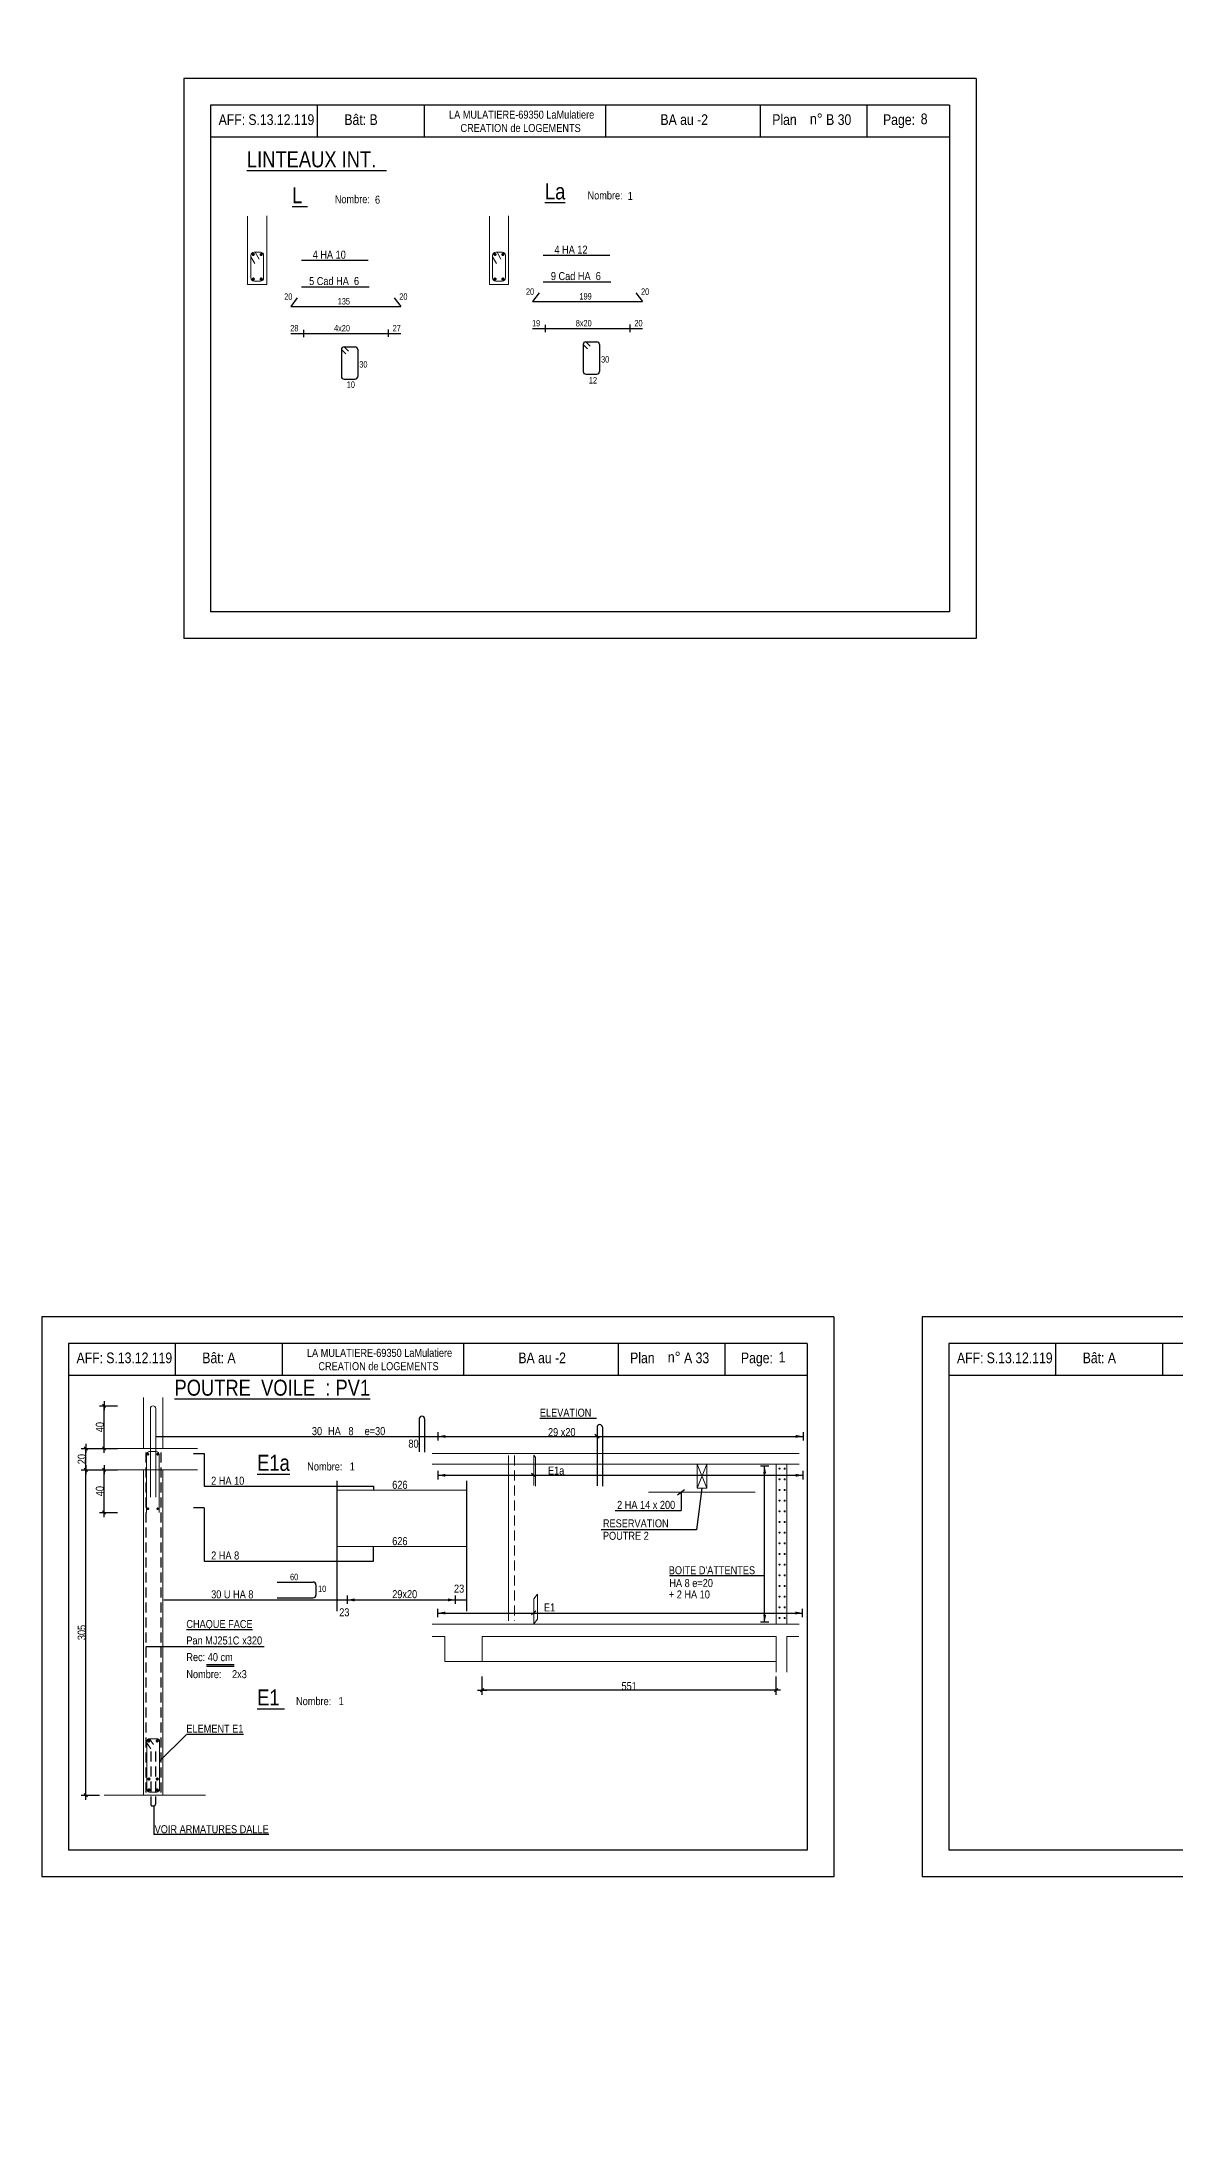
# Model space of a CAD drawing. Header units: metres. Extents: x -9927 to 45032, y -190416 to 12166.
# Drawn here: x -1039 to 1086, y -159618 to -155707 of the extents above; entities that cross this region are included whole.
import ezdxf
from ezdxf.enums import TextEntityAlignment as Align

# ---------------------------------------------------------------- set-up
doc = ezdxf.new("R2010")
doc.units = ezdxf.units.M
doc.header["$PDMODE"] = 65
doc.linetypes.add('CACHE2', pattern=[0.1875, 0.125, -0.0625])
for name, color, linetype in [('01_cote_gen', 4, 'Continuous'), ('01_fenetres', 171, 'Continuous'), ('01_hach', 251, 'Continuous'), ('01_linteaux', 3, 'Continuous'), ('01_poch_murs', 251, 'Continuous'), ('01_sem', 42, 'Continuous'), ('01_texte', 230, 'Continuous'), ('AA_COTES', 2, 'Continuous')]:
    doc.layers.add(name, color=color, linetype=linetype)
doc.styles.add('STYLE2', font='ARIALN.TTF')
doc.dimstyles.new('JB25', dxfattribs={"dimscale": 0.1, "dimtxt": 150, "dimasz": 17, "dimexe": 0.1, "dimexo": 0.1, "dimgap": 0.09, "dimtad": 1, "dimdec": 1, "dimlfac": 0.5, "dimdsep": 46, "dimtxsty": 'STYLE2', "dimblk1": 'BOND_G', "dimblk2": 'BOND_D', "dimsah": 1, "dimcen": 1.5, "dimdle": 0.01, "dimse1": 1, "dimse2": 1, "dimclrd": 4, "dimclre": 2, "dimclrt": 5, "dimadec": 0, "dimazin": 0, "dimtfac": 2.333333, "dimtdec": 1, "dimtix": 1, "dimtmove": 2, "dimatfit": 3, "dimldrblk": 'BOND_G', "dimfxl": 1, "dimtolj": 1, "dimtzin": 0, "dimarcsym": 0})

# ---------------------------------------------------------------- blocks, each defined once
blk = doc.blocks.new('BOND_G')
at = {"layer": 'AA_COTES', "color": 0}
for p, q in [((5, 0), (-5, 0)), ((1.8, 1.8), (-1.8, -1.8)), ((0, -5), (0, 15))]:
    blk.add_line(p, q, dxfattribs=at)
blk = doc.blocks.new('BOND_D')
at = {"layer": 'AA_COTES', "color": 0}
for p, q in [((5, 0), (-5, 0)), ((-1.8, -1.8), (1.8, 1.8)), ((0, 5), (0, -15))]:
    blk.add_line(p, q, dxfattribs=at)
blk = doc.blocks.new('*D1457')
at = {"layer": '01_cote_gen', "color": 4, "linetype": 'Continuous', "lineweight": -2, "transparency": 16777216}
blk.add_line((-922.2, -158462), (-922.2, -158385.4), dxfattribs=at)
at = {"layer": 'DEFPOINTS', "color": 0, "linetype": 'Continuous', "lineweight": 0, "transparency": 16777216}
for p in [(-922.2, -158383.7), (-847.9, -158383.7), (-842.4, -158463.7)]:
    blk.add_point(p, dxfattribs=at)
at = {"layer": '01_cote_gen', "color": 4, "linetype": 'Continuous', "lineweight": -2, "transparency": 16777216, "xscale": 1.7, "yscale": 1.7, "zscale": 1.7}
for name, p, rotation in [('BOND_D', (-922.2, -158383.7), 90), ('BOND_G', (-922.2, -158463.7), 270)]:
    blk.add_blockref(name, p, dxfattribs=dict(at, rotation=rotation))
at = {"layer": '01_cote_gen', "color": 5, "linetype": 'Continuous', "lineweight": 0, "transparency": 16777216, "insert": (-929.9, -158423.7), "char_height": 15, "attachment_point": 5, "rotation": 90, "style": 'STYLE2'}
blk.add_mtext('\\A1;40', dxfattribs=at)
blk = doc.blocks.new('*D1458')
at = {"layer": '01_cote_gen', "color": 4, "linetype": 'Continuous', "lineweight": -2, "transparency": 16777216}
blk.add_line((-956.3, -158382), (-956.3, -158345.4), dxfattribs=at)
at = {"layer": 'DEFPOINTS', "color": 0, "linetype": 'Continuous', "lineweight": 0, "transparency": 16777216}
for p in [(-956.3, -158343.7), (-880.7, -158343.7), (-880.7, -158383.7)]:
    blk.add_point(p, dxfattribs=at)
at = {"layer": '01_cote_gen', "color": 4, "linetype": 'Continuous', "lineweight": -2, "transparency": 16777216, "xscale": 1.7, "yscale": 1.7, "zscale": 1.7}
for name, p, rotation in [('BOND_D', (-956.3, -158343.7), 90), ('BOND_G', (-956.3, -158383.7), 270)]:
    blk.add_blockref(name, p, dxfattribs=dict(at, rotation=rotation))
at = {"layer": '01_cote_gen', "color": 5, "linetype": 'Continuous', "lineweight": 0, "transparency": 16777216, "insert": (-964, -158363.7), "char_height": 15, "attachment_point": 5, "rotation": 90, "style": 'STYLE2'}
blk.add_mtext('\\A1;20', dxfattribs=at)
blk = doc.blocks.new('*D1459')
at = {"layer": '01_cote_gen', "color": 4, "lineweight": -2, "transparency": 16777216}
blk.add_line((-956.3, -158992), (-956.3, -158385.4), dxfattribs=at)
at = {"layer": 'DEFPOINTS', "color": 0, "lineweight": 0, "transparency": 16777216}
for p in [(-956.3, -158383.7), (-947.8, -158383.7), (-903.8, -158993.7)]:
    blk.add_point(p, dxfattribs=at)
at = {"layer": '01_cote_gen', "color": 4, "lineweight": -2, "transparency": 16777216, "xscale": 1.7, "yscale": 1.7, "zscale": 1.7}
for name, p, rotation in [('BOND_D', (-956.3, -158383.7), 90), ('BOND_G', (-956.3, -158993.7), 270)]:
    blk.add_blockref(name, p, dxfattribs=dict(at, rotation=rotation))
at = {"layer": '01_cote_gen', "color": 5, "lineweight": 0, "transparency": 16777216, "insert": (-964, -158688.7), "char_height": 15, "attachment_point": 5, "rotation": 90, "style": 'STYLE2'}
blk.add_mtext('\\A1;305', dxfattribs=at)
blk = doc.blocks.new('*D1460')
at = {"layer": '01_cote_gen', "color": 4, "lineweight": -2, "transparency": 16777216}
blk.add_line((-922.2, -158342), (-922.2, -158265.4), dxfattribs=at)
at = {"layer": 'DEFPOINTS', "color": 0, "lineweight": 0, "transparency": 16777216}
for p in [(-922.2, -158263.7), (-896.7, -158263.7), (-857.3, -158343.7)]:
    blk.add_point(p, dxfattribs=at)
at = {"layer": '01_cote_gen', "color": 4, "lineweight": -2, "transparency": 16777216, "xscale": 1.7, "yscale": 1.7, "zscale": 1.7}
for name, p, rotation in [('BOND_D', (-922.2, -158263.7), 90), ('BOND_G', (-922.2, -158343.7), 270)]:
    blk.add_blockref(name, p, dxfattribs=dict(at, rotation=rotation))
at = {"layer": '01_cote_gen', "color": 5, "lineweight": 0, "transparency": 16777216, "insert": (-929.9, -158303.7), "char_height": 15, "attachment_point": 5, "rotation": 90, "style": 'STYLE2'}
blk.add_mtext('\\A1;40', dxfattribs=at)
blk = doc.blocks.new('*D1461')
at = {"layer": '01_cote_gen', "color": 4, "lineweight": -2, "transparency": 16777216}
blk.add_line((335.9, -158796.8), (-211.7, -158796.8), dxfattribs=at)
at = {"layer": 'DEFPOINTS', "color": 0, "lineweight": 0, "transparency": 16777216}
for p in [(-213.4, -158743.1), (337.6, -158743.1), (-213.4, -158796.8)]:
    blk.add_point(p, dxfattribs=at)
at = {"layer": '01_cote_gen', "color": 4, "lineweight": -2, "transparency": 16777216, "xscale": 1.7, "yscale": 1.7, "zscale": 1.7, "rotation": 180}
blk.add_blockref('BOND_D', (-213.4, -158796.8), dxfattribs=at)
at = {"layer": '01_cote_gen', "color": 4, "lineweight": -2, "transparency": 16777216, "xscale": 1.7, "yscale": 1.7, "zscale": 1.7}
blk.add_blockref('BOND_G', (337.6, -158796.8), dxfattribs=at)
at = {"layer": '01_cote_gen', "color": 5, "lineweight": 0, "transparency": 16777216, "insert": (62.1, -158789.2), "char_height": 15, "attachment_point": 5, "style": 'STYLE2'}
blk.add_mtext('\\A1;551', dxfattribs=at)
blk = doc.blocks.new('*D1681')
at = {"layer": '01_poch_murs', "color": 4, "lineweight": -2, "transparency": 16777216}
blk.add_line((-184.6, 82.3), (-158, 82.3), dxfattribs=at)
at = {"layer": 'DEFPOINTS', "color": 0, "lineweight": 0, "transparency": 16777216}
for p in [(-156.3, 82.3), (-186.3, 0), (-156.3, -170313.1)]:
    blk.add_point(p, dxfattribs=at)
at = {"layer": '01_poch_murs', "color": 4, "lineweight": -2, "transparency": 16777216, "xscale": 1.7, "yscale": 1.7, "zscale": 1.7, "rotation": 180}
blk.add_blockref('BOND_G', (-186.3, 82.3), dxfattribs=at)
at = {"layer": '01_poch_murs', "color": 4, "lineweight": -2, "transparency": 16777216, "xscale": 1.7, "yscale": 1.7, "zscale": 1.7}
blk.add_blockref('BOND_D', (-156.3, 82.3), dxfattribs=at)
at = {"layer": '01_poch_murs', "color": 5, "transparency": 16777216, "insert": (-171.3, 90), "char_height": 15, "attachment_point": 5, "style": 'STYLE2'}
blk.add_mtext('\\A1;15', dxfattribs=at)

msp = doc.modelspace()

# ---------------------------------------------------------------- linework, layer by layer
at = {"layer": '01_cote_gen', "color": 5, "linetype": 'Continuous', "lineweight": 0}
msp.add_line((-164.17, -158356.78), (-164.17, -158666.54), dxfattribs=at)
at = {"layer": '01_cote_gen', "color": 5, "linetype": 'CACHE2', "lineweight": 0, "ltscale": 150}
msp.add_line((-153.02, -158356.78), (-153.02, -158667.02), dxfattribs=at)
at = {"layer": '01_fenetres', "ltscale": 30}
for p, q in [((-722.61, -155825.63), (-722.61, -156775.63)), ((-722.61, -155825.63), (-722.61, -156775.63)), ((-722.61, -155825.63), (-722.61, -156775.63)), ((662.39, -155825.63), (-722.61, -155825.63)), ((-522.61, -155825.63), (-522.61, -155885.63)), ((-322.22, -155825.63), (-322.22, -155885.63)), ((17.95, -155825.63), (17.95, -155885.63)), ((308.25, -155885.63), (308.25, -155825.63)), ((508.25, -155885.63), (508.25, -155825.63)), ((662.39, -155825.63), (662.39, -156775.63)), ((662.39, -155885.63), (-722.61, -155885.63)), ((662.39, -156775.63), (-722.61, -156775.63)), ((-988.94, -158146.73), (-988.94, -159096.73)), ((-988.94, -158146.73), (-988.94, -159096.73)), ((-988.94, -158146.73), (-988.94, -159096.73)), ((396.06, -158146.73), (-988.94, -158146.73)), ((-788.94, -158146.73), (-788.94, -158206.73)), ((-588.55, -158146.73), (-588.55, -158206.73)), ((-248.38, -158146.73), (-248.38, -158206.73)), ((41.92, -158206.73), (41.92, -158146.73)), ((241.92, -158206.73), (241.92, -158146.73)), ((396.06, -158146.73), (396.06, -159096.73)), ((661.29, -158146.73), (661.29, -159096.73)), ((2046.29, -158146.73), (661.29, -158146.73)), ((861.29, -158146.73), (861.29, -158206.73)), ((1061.68, -158146.73), (1061.68, -158206.73)), ((396.06, -158206.73), (-988.94, -158206.73)), ((2046.29, -158206.73), (661.29, -158206.73)), ((396.06, -159096.73), (-988.94, -159096.73)), ((2046.29, -159096.73), (661.29, -159096.73))]:
    msp.add_line(p, q, dxfattribs=at)
at = {"layer": '01_hach', "color": 2, "lineweight": 0, "ltscale": 0.5}
for p, q in [((189.56, -158373.09), (207.56, -158373.09)), ((189.56, -158418.09), (207.56, -158373.09)), ((189.56, -158373.09), (207.56, -158418.09))]:
    msp.add_line(p, q, dxfattribs=at)
at = {"layer": '01_linteaux', "linetype": 'ByBlock', "lineweight": 18}
for p, q in [((-653.04, -156033.44), (-653.04, -156161.51)), ((-617.04, -156032.93), (-617.04, -156161.51)), ((-199.92, -156033.44), (-199.92, -156161.51)), ((-163.92, -156032.93), (-163.92, -156161.51)), ((-647.04, -156107.51), (-647.04, -156149.51)), ((-647.04, -156109.68), (-639.81, -156122.66)), ((-641.04, -156101.51), (-629.04, -156101.51)), ((-638.65, -156101.51), (-631.42, -156114.5)), ((-623.04, -156107.51), (-623.04, -156149.51)), ((-193.92, -156107.51), (-193.92, -156149.51)), ((-193.92, -156109.68), (-186.69, -156122.66)), ((-187.92, -156101.51), (-175.92, -156101.51)), ((-185.53, -156101.51), (-178.3, -156114.5)), ((-169.92, -156107.51), (-169.92, -156149.51)), ((-653.04, -156161.51), (-631.04, -156161.51)), ((-641.04, -156155.51), (-629.04, -156155.51)), ((-631.04, -156161.51), (-617.04, -156161.51)), ((-631.04, -156161.51), (-631.04, -156161.51)), ((-199.92, -156161.51), (-177.92, -156161.51)), ((-187.92, -156155.51), (-175.92, -156155.51)), ((-177.92, -156161.51), (-163.92, -156161.51)), ((-177.92, -156161.51), (-177.92, -156161.51))]:
    msp.add_line(p, q, dxfattribs=at)
at = {"layer": '01_linteaux', "linetype": 'Continuous'}
for p, q in [((-572.31, -156253.63), (-365.85, -156253.63)), ((-548.3, -156246.92), (-548.3, -156260.34)), ((-389.56, -156246.27), (-389.56, -156260.21)), ((-119.19, -156244.28), (87.27, -156244.28)), ((-95.18, -156237.57), (-95.18, -156250.99)), ((63.56, -156236.92), (63.56, -156250.87)), ((-477.24, -156283.68), (-477.24, -156334.21)), ((-477.24, -156283.68), (-468.83, -156292)), ((-472.24, -156278.68), (-451.62, -156278.68)), ((-472.24, -156278.68), (-463.83, -156287)), ((-446.62, -156283.68), (-446.62, -156334.21)), ((-24.12, -156274.33), (-24.12, -156324.86)), ((-24.12, -156274.33), (-15.71, -156282.65)), ((-19.12, -156269.33), (1.51, -156269.33)), ((-19.12, -156269.33), (-10.71, -156277.65)), ((6.51, -156274.33), (6.51, -156324.86)), ((-446.62, -156332.17), (-446.62, -156334.21)), ((-19.12, -156329.86), (1.51, -156329.86)), ((6.51, -156322.83), (6.51, -156324.86)), ((-472.24, -156339.21), (-451.62, -156339.21)), ((-331.22, -158288.15), (-331.22, -158350.33)), ((-321.22, -158288.15), (-321.22, -158350.82)), ((1.99, -158304.03), (1.99, -158414.06)), ((11.99, -158304.03), (11.99, -158414.55)), ((-597.54, -158594.16), (-529.96, -158594.16)), ((-524.96, -158599.16), (-524.96, -158618.77)), ((-597.54, -158623.77), (-529.96, -158623.77))]:
    msp.add_line(p, q, dxfattribs=at)
at = {"layer": '01_linteaux', "linetype": 'ByBlock', "lineweight": 18}
for centre, start, end in [((-641.04, -156107.51), 90, 180), ((-629.04, -156107.51), 0, 90), ((-187.92, -156107.51), 90, 180), ((-175.92, -156107.51), 0, 90), ((-641.04, -156149.51), 180, 270), ((-629.04, -156149.51), 270, 0), ((-187.92, -156149.51), 180, 270), ((-175.92, -156149.51), 270, 0)]:
    msp.add_arc(centre, 6, start, end, dxfattribs=at)
at = {"layer": '01_linteaux', "linetype": 'Continuous'}
for centre, start, end in [((-472.24, -156283.68), 90, 180), ((-451.62, -156283.68), 0, 90), ((-19.12, -156274.33), 90, 180), ((1.51, -156274.33), 0, 90), ((-472.24, -156334.21), 180, 270), ((-451.62, -156334.21), 270, 0), ((-19.12, -156324.86), 180, 270), ((1.51, -156324.86), 270, 0), ((-326.22, -158288.15), 90, 180), ((-326.22, -158288.15), 0, 90), ((6.99, -158304.03), 90, 180), ((6.99, -158304.03), 0, 90), ((-529.96, -158599.16), 0, 90), ((-529.96, -158618.77), 270, 0)]:
    msp.add_arc(centre, 5, start, end, dxfattribs=at)
at = {"layer": '01_sem', "color": 2, "lineweight": 0, "ltscale": 7}
for p, q in [((-848, -158343.72), (-848, -158247.98)), ((-812, -158343.72), (-812, -158247.98)), ((-835.35, -158268.72), (-835.35, -158434.77)), ((-825.35, -158268.72), (-825.35, -158434.77)), ((-922.04, -158343.72), (-746.98, -158343.72)), ((-842.71, -158355.32), (-842.71, -158463.72)), ((-824.71, -158349.32), (-836.71, -158349.32)), ((-818.71, -158355.32), (-818.71, -158463.72)), ((-307.17, -158353.09), (380.71, -158353.09)), ((-116.74, -158356.18), (-116.74, -158412.84)), ((-116.74, -158356.18), (-113.21, -158360.41)), ((-113.21, -158360.41), (-113.21, -158414.33)), ((-922.04, -158383.72), (-746.98, -158383.72)), ((-848, -158383.72), (-848, -158993.72)), ((-812, -158383.72), (-812, -158993.72)), ((-307.17, -158373.09), (189.56, -158373.09)), ((189.56, -158373.09), (189.56, -158418.09)), ((207.56, -158373.09), (207.56, -158418.09)), ((207.56, -158373.09), (380.71, -158373.09)), ((337.56, -158373.09), (337.56, -158673.09)), ((357.56, -158373.09), (357.56, -158673.09)), ((-486.12, -158422.09), (-242.64, -158422.09)), ((98.56, -158425.62), (298.56, -158425.62)), ((189.56, -158418.09), (207.56, -158418.09)), ((-486.12, -158527.67), (-242.64, -158527.67)), ((-116.74, -158625.6), (-109.46, -158616.89)), ((-116.74, -158672.64), (-116.74, -158625.6)), ((-109.46, -158663.93), (-109.46, -158616.89)), ((-306.94, -158673.09), (380.71, -158673.09)), ((-116.74, -158672.64), (-109.46, -158663.93)), ((-306.94, -158696.09), (-283.44, -158696.09)), ((-283.44, -158696.09), (-283.44, -158743.09)), ((-213.44, -158696.09), (-213.44, -158743.09)), ((-213.44, -158696.09), (337.56, -158696.09)), ((337.56, -158696.09), (337.56, -158763.09)), ((357.56, -158696.09), (380.26, -158696.09)), ((357.56, -158696.09), (357.56, -158763.09)), ((-283.44, -158743.09), (337.56, -158743.09)), ((-842, -158892.72), (-842, -158982.72)), ((-842, -158895.5), (-834.64, -158906.7)), ((-837, -158887.72), (-823, -158887.72)), ((-837, -158887.72), (-829.64, -158898.91)), ((-818, -158892.72), (-818, -158982.72)), ((-922.04, -158993.72), (-732.06, -158993.72)), ((-905.42, -158993.72), (-753.12, -158993.72)), ((-837, -158987.72), (-823, -158987.72))]:
    msp.add_line(p, q, dxfattribs=at)
at = {"layer": '01_sem', "color": 2, "lineweight": 0, "ltscale": 7, "flags": 128}
for points, const_width in [([(-839.88, -158353.21, -1), (-839.88, -158355.71, -1)], 2.5), ([(-821.55, -158353.21, 1), (-821.55, -158355.71, 1)], 2.5), ([(342.96, -158381.46, 1), (344.96, -158381.46, 1)], 2), ([(342.96, -158401.46, 1), (344.96, -158401.46, 1)], 2), ([(352.68, -158381.46, 1), (354.68, -158381.46, 1)], 2), ([(352.68, -158401.46, 1), (354.68, -158401.46, 1)], 2), ([(342.96, -158421.46, 1), (344.96, -158421.46, 1)], 2), ([(342.96, -158441.46, 1), (344.96, -158441.46, 1)], 2), ([(352.68, -158421.46, 1), (354.68, -158421.46, 1)], 2), ([(352.68, -158441.46, 1), (354.68, -158441.46, 1)], 2), ([(-839.88, -158455.48, -1), (-839.88, -158457.98, -1)], 2.5), ([(-821.55, -158455.48, 1), (-821.55, -158457.98, 1)], 2.5), ([(342.96, -158461.46, 1), (344.96, -158461.46, 1)], 2), ([(342.96, -158481.46, 1), (344.96, -158481.46, 1)], 2), ([(352.68, -158461.46, 1), (354.68, -158461.46, 1)], 2), ([(352.68, -158481.46, 1), (354.68, -158481.46, 1)], 2), ([(342.96, -158501.46, 1), (344.96, -158501.46, 1)], 2), ([(342.96, -158521.46, 1), (344.96, -158521.46, 1)], 2), ([(352.68, -158501.46, 1), (354.68, -158501.46, 1)], 2), ([(352.68, -158521.46, 1), (354.68, -158521.46, 1)], 2), ([(342.96, -158541.46, 1), (344.96, -158541.46, 1)], 2), ([(342.96, -158561.46, 1), (344.96, -158561.46, 1)], 2), ([(352.68, -158541.46, 1), (354.68, -158541.46, 1)], 2), ([(352.68, -158561.46, 1), (354.68, -158561.46, 1)], 2), ([(342.96, -158581.46, 1), (344.96, -158581.46, 1)], 2), ([(342.96, -158601.46, 1), (344.96, -158601.46, 1)], 2), ([(352.68, -158581.46, 1), (354.68, -158581.46, 1)], 2), ([(352.68, -158601.46, 1), (354.68, -158601.46, 1)], 2), ([(342.96, -158621.46, 1), (344.96, -158621.46, 1)], 2), ([(342.96, -158641.46, 1), (344.96, -158641.46, 1)], 2), ([(352.68, -158621.46, 1), (354.68, -158621.46, 1)], 2), ([(352.68, -158641.46, 1), (354.68, -158641.46, 1)], 2), ([(342.96, -158661.46, 1), (344.96, -158661.46, 1)], 2), ([(352.68, -158661.46, 1), (354.68, -158661.46, 1)], 2), ([(-839.48, -158892.02, 1), (-836.48, -158892.02, 1)], 3), ([(-823.84, -158892.02, 1), (-820.84, -158892.02, 1)], 3), ([(-839.48, -158963.38, 1), (-836.48, -158963.38, 1)], 3), ([(-839.48, -158983.87, 1), (-836.48, -158983.87, 1)], 3), ([(-823.84, -158963.38, 1), (-820.84, -158963.38, 1)], 3), ([(-823.84, -158983.87, 1), (-820.84, -158983.87, 1)], 3)]:
    msp.add_lwpolyline(points, format="xyb", close=True, dxfattribs=dict(at, const_width=const_width))
at = {"layer": '01_sem', "color": 2, "lineweight": 0, "ltscale": 7}
for centre, radius, start, end in [((-830.35, -158268.72), 5, 0, 180), ((-836.71, -158355.32), 6, 90, 180), ((-824.71, -158355.32), 6, 0, 90), ((-837, -158892.72), 5, 90, 180), ((-823, -158892.72), 5, 0, 90), ((-837, -158982.72), 5, 180, 270), ((-823, -158982.72), 5, 270, 0)]:
    msp.add_arc(centre, radius, start, end, dxfattribs=at)
at = {"layer": '01_texte', "ltscale": 30}
for p, q in [((-772.61, -155775.63), (-772.61, -156825.63)), ((712.39, -155775.63), (-772.61, -155775.63)), ((712.39, -155775.63), (712.39, -156825.63)), ((-551.94, -156116.32), (-427.31, -156116.32)), ((-98.82, -156106.97), (25.81, -156106.97)), ((-551.94, -156166.3), (-425.1, -156166.3)), ((-106.77, -156177.2), (-119.19, -156193.75)), ((-98.82, -156156.95), (28.03, -156156.95)), ((74.86, -156177.2), (87.27, -156193.75)), ((-559.89, -156186.55), (-572.31, -156203.1)), ((-572.31, -156203.1), (-365.85, -156203.1)), ((-378.26, -156186.55), (-365.85, -156203.1)), ((-119.19, -156193.75), (87.27, -156193.75)), ((712.39, -156825.63), (-772.61, -156825.63)), ((-1038.94, -158096.73), (-1038.94, -159146.73)), ((446.06, -158096.73), (-1038.94, -158096.73)), ((446.06, -158096.73), (446.06, -159146.73)), ((611.29, -158096.73), (611.29, -159146.73)), ((2096.29, -158096.73), (611.29, -158096.73)), ((-825.35, -158321.13), (388.32, -158321.13)), ((-296.25, -158313.07), (-296.25, -158328.71)), ((6.13, -158324.44), (-2.14, -158317.82)), ((388.32, -158313.07), (388.32, -158328.71)), ((-754.21, -158352.91), (-734.75, -158352.91)), ((-734.75, -158352.91), (-734.75, -158414.65)), ((-486.12, -158404.14), (-486.12, -158648.77)), ((-296.25, -158385.94), (-296.25, -158401.58)), ((-296.25, -158394), (387.89, -158394)), ((-242.64, -158404.14), (-242.64, -158648.77)), ((-112.6, -158397.31), (-120.88, -158390.69)), ((324.17, -158377), (308.53, -158377)), ((316.11, -158669.23), (316.11, -158377)), ((387.89, -158385.94), (387.89, -158401.58)), ((-734.75, -158414.65), (-417.11, -158414.65)), ((-417.11, -158414.65), (-417.11, -158422.09)), ((152.46, -158430.42), (166.14, -158420.83)), ((159.3, -158425.62), (159.3, -158460.15)), ((-734.75, -158454.85), (-754.21, -158454.85)), ((-734.75, -158454.85), (-734.75, -158554.78)), ((36.1, -158460.15), (159.3, -158460.15)), ((-734.75, -158554.78), (-417.11, -158554.78)), ((-417.11, -158554.78), (-417.11, -158527.67)), ((-809.94, -158627.63), (-242.64, -158627.63)), ((-466.4, -158619.57), (-466.4, -158635.21)), ((-263.73, -158619.57), (-263.73, -158635.21)), ((-296.41, -158660.25), (-296.41, -158644.61)), ((-296.41, -158652.19), (387.21, -158652.19)), ((-112.6, -158648.88), (-120.88, -158655.5)), ((324.17, -158669.23), (308.53, -158669.23)), ((387.21, -158660.25), (387.21, -158644.61)), ((-828.7, -159013.77), (-828.7, -159067.48)), ((-612.99, -159067.48), (-828.7, -159067.48)), ((446.06, -159146.73), (-1038.94, -159146.73)), ((2096.29, -159146.73), (611.29, -159146.73))]:
    msp.add_line(p, q, dxfattribs=at)
at = {"layer": '01_texte', "linetype": 'CACHE2', "ltscale": 150}
for p, q in [((-844, -158351.37), (-844, -158993.72)), ((-816, -158351.37), (-816, -158993.72)), ((-834.53, -158911.93), (-834.53, -159010.77)), ((-825.7, -158911.93), (-825.7, -159010.77)), ((-831.53, -159013.77), (-828.7, -159013.77))]:
    msp.add_line(p, q, dxfattribs=at)
at = {"layer": '01_texte'}
for p, q in [((198.56, -158418.09), (188.3, -158496.44)), ((188.3, -158496.44), (9.62, -158496.44)), ((137.86, -158581.56), (316.11, -158581.56)), ((-844, -158715.21), (-621.75, -158715.21)), ((-678.52, -158749.39), (-730.28, -158749.39)), ((-678.52, -158752.7), (-730.28, -158752.7)), ((-818, -158929.64), (-768.42, -158880.8))]:
    msp.add_line(p, q, dxfattribs=at)
at = {"layer": '01_texte', "ltscale": 30, "const_width": 3, "flags": 128}
for points in [[(-640.97, -156105.44, 1), (-643.97, -156105.44, 1)], [(-629.12, -156105.44, -1), (-626.12, -156105.44, -1)], [(-187.85, -156105.44, 1), (-190.85, -156105.44, 1)], [(-176, -156105.44, -1), (-173, -156105.44, -1)], [(-640.97, -156151.59, -1), (-643.97, -156151.59, -1)], [(-629.12, -156151.59, 1), (-626.12, -156151.59, 1)], [(-187.85, -156151.59, -1), (-190.85, -156151.59, -1)], [(-176, -156151.59, 1), (-173, -156151.59, 1)]]:
    msp.add_lwpolyline(points, format="xyb", close=True, dxfattribs=at)
at = {"layer": '01_texte', "linetype": 'CACHE2', "ltscale": 150}
for centre, start, end in [((-831.53, -159010.77), 180, 270), ((-828.7, -159010.77), 270, 0)]:
    msp.add_arc(centre, 3, start, end, dxfattribs=at)
at = {"layer": '01_texte', "ltscale": 30}
for points in [[(-296.25, -158321.13), (-282.43, -158318.38), (-282.43, -158321.13)], [(-296.25, -158321.13), (-282.43, -158323.89), (-282.43, -158321.13)], [(388.32, -158321.13), (374.5, -158318.38), (374.5, -158321.13)], [(388.32, -158321.13), (374.5, -158323.89), (374.5, -158321.13)], [(-296.25, -158394), (-282.43, -158391.24), (-282.43, -158394)], [(-296.25, -158394), (-282.43, -158396.75), (-282.43, -158394)], [(316.11, -158377), (313.35, -158390.83), (316.11, -158390.83)], [(316.11, -158377), (318.86, -158390.83), (316.11, -158390.83)], [(387.89, -158394), (374.07, -158391.24), (374.07, -158394)], [(387.89, -158394), (374.07, -158396.75), (374.07, -158394)], [(-466.4, -158627.63), (-452.58, -158624.87), (-452.58, -158627.63)], [(-466.4, -158627.63), (-452.58, -158630.38), (-452.58, -158627.63)], [(-263.73, -158627.63), (-277.55, -158624.87), (-277.55, -158627.63)], [(-263.73, -158627.63), (-277.55, -158630.38), (-277.55, -158627.63)], [(-296.41, -158652.19), (-282.58, -158649.43), (-282.58, -158652.19)], [(-296.41, -158652.19), (-282.58, -158654.94), (-282.58, -158652.19)], [(316.11, -158669.23), (313.35, -158655.41), (316.11, -158655.41)], [(316.11, -158669.23), (318.86, -158655.41), (316.11, -158655.41)], [(387.21, -158652.19), (373.39, -158649.43), (373.39, -158652.19)], [(387.21, -158652.19), (373.39, -158654.94), (373.39, -158652.19)]]:
    msp.add_solid(points, dxfattribs=at)

# ---------------------------------------------------------------- texts
at = {"layer": '01_texte', "style": 'STYLE2'}
for s, height, p in [('AFF:', 20, (-707.32, -155862.78)), ('S.13.12.119', 20, (-651.65, -155862.78)), ('Bât: B', 20, (-471.68, -155862.78)), ('LA MULATIERE-69350 LaMulatiere', 15, (-275.52, -155850.91)), ('CREATION de LOGEMENTS', 15, (-254.04, -155875.91)), ('BA au -2', 20, (120.78, -155862.78)), ('Plan', 20, (330.3, -155862.78)), ('n%%D', 20, (400.98, -155861.34)), ('B 30', 20, (431.33, -155862.78)), ('Page:', 20, (537.97, -155862.78)), ('8', 20, (608.65, -155861.34)), ('%%UL ', 30, (-569.52, -156009.4)), ('%%ULa', 30, (-95.76, -156002.35)), ('Nombre:', 15, (-489.71, -156009.4)), ('6', 15, (-414.29, -156010.41)), ('Nombre:', 15, (-15.95, -156002.35)), ('1', 15, (59.47, -156003.36)), ('4 HA 10', 15, (-531.07, -156113.36)), ('4 HA 12', 15, (-77.95, -156104.02)), ('9 Cad HA  6', 15, (-84.62, -156153.51)), ('5 Cad HA  6', 15, (-537.74, -156162.85)), ('20', 12, (-131.32, -156181.15)), ('199', 12, (-31.07, -156189.96)), ('20', 12, (84.41, -156181.15)), ('20', 12, (-584.45, -156190.49)), ('135', 12, (-484.19, -156199.3)), ('20', 12, (-368.71, -156190.49)), ('28', 12, (-573.08, -156249.73)), ('4x20', 12, (-491.04, -156249.73)), ('27', 12, (-381.19, -156249.73)), ('19', 12, (-119.95, -156240.38)), ('8x20', 12, (-37.92, -156240.38)), ('20', 12, (71.93, -156240.38)), ('30', 12, (-443.67, -156317.49)), ('30', 12, (9.45, -156308.15)), ('10', 12, (-467.25, -156355.46)), ('12', 12, (-13.39, -156347.4)), ('AFF:', 20, (-973.65, -158183.88)), ('S.13.12.119', 20, (-917.98, -158183.88)), ('Bât: A', 20, (-738.01, -158183.88)), ('LA MULATIERE-69350 LaMulatiere', 15, (-541.85, -158172.01)), ('BA au -2', 20, (-145.55, -158183.88)), ('Plan', 20, (63.97, -158183.88)), ('n%%D', 20, (134.65, -158182.43)), ('A 33', 20, (165, -158183.88)), ('Page:', 20, (271.64, -158183.88)), ('1', 20, (342.32, -158182.43)), ('AFF:', 20, (676.58, -158183.88)), ('S.13.12.119', 20, (732.25, -158183.88)), ('Bât: A', 20, (912.22, -158183.88)), ('CREATION de LOGEMENTS', 15, (-520.37, -158197.01)), ('%%UELEVATION  ', 15, (-105.21, -158284.07)), ('HA', 15, (-502.23, -158318.68)), ('8', 15, (-464.06, -158318.68)), ('80', 15, (-351.67, -158342.19)), ('29 x20', 15, (-89.99, -158320.6)), ('%%UE1a', 30, (-635.19, -158385.64)), ('2 HA 10', 15, (-721.39, -158411.69)), ('Nombre:', 15, (-541.22, -158385)), ('1', 15, (-461.6, -158385)), ('626', 15, (-382.02, -158419.3)), ('E1a', 15, (-89.99, -158392.64)), ('2 HA 14 x 200', 15, (39.51, -158457.01)), ('RESERVATION ', 15, (12.95, -158491.6)), ('626', 15, (-382.02, -158524.88)), ('POUTRE 2', 15, (12.95, -158514.93)), ('2 HA 8', 15, (-721.39, -158551.82)), ('60', 12, (-573.48, -158590.61)), ('10', 12, (-520.97, -158612.82)), ('23', 15, (-266.2, -158613.94)), ('30 U HA 8', 15, (-721.39, -158624.67)), ('29x20', 15, (-382.02, -158624.33)), ('E1', 15, (-97.57, -158649.2)), ('%%UCHAQUE FACE', 15, (-767.86, -158680.3)), ('23', 15, (-481.34, -158658.28)), ('Pan MJ251C', 15, (-767.86, -158711.09)), ('x320', 15, (-663.12, -158711.09)), ('Rec: 40 cm', 15, (-767.86, -158742.37)), ('Nombre:', 15, (-767.86, -158774.28)), (' 2x3', 15, (-687.01, -158774.28)), ('%%UE1 ', 30, (-635.19, -158825.5)), ('Nombre:', 15, (-562.22, -158824.87)), ('1', 15, (-482.6, -158824.87)), ('%%UELEMENT E1', 15, (-767.86, -158876.47)), ('VOIR ARMATURES DALLE', 15, (-827.31, -159064.97))]:
    msp.add_text(s, height=height, dxfattribs=at).set_placement(p)
for s, p in [('%%ULINTEAUX INT.  ', (-523.58, -155927.4)), ('%%UPOUTRE  VOILE  : PV1', (-606.75, -158229.78))]:
    msp.add_text(s, height=30, dxfattribs=at).set_placement(p, align=Align.MIDDLE)
for s, p in [('30', (-513.43, -158318.68)), ("BOITE D'ATTENTES", (298.15, -158579.53)), ('HA 8 e=20', (219.09, -158603.52)), ('+ 2 HA 10 ', (218.22, -158624.86))]:
    msp.add_text(s, height=15, dxfattribs=at).set_placement(p, align=Align.RIGHT)
msp.add_text('e=30', height=15, dxfattribs=at).set_placement((-414.4, -158318.68), align=Align.CENTER)

# ---------------------------------------------------------------- dimensions: what is measured, and where the dimension line sits
at = {"layer": '01_cote_gen', "lineweight": 0}
for base, p1, p2, picture, middle in [((-922.19, -158263.69), (-857.29, -158343.72), (-896.69, -158263.69), '*D1460', (-929.86, -158303.71)), ((-956.29, -158383.72), (-903.81, -158993.72), (-947.79, -158383.72), '*D1459', (-963.96, -158688.72))]:
    dim = msp.add_linear_dim(base=base, p1=p1, p2=p2, angle=90, dimstyle='JB25', dxfattribs=at)
    dim.commit()
    dim.dimension.update_dxf_attribs({"geometry": picture, "text_midpoint": middle})
at = {"layer": '01_cote_gen', "linetype": 'Continuous', "lineweight": 0}
for base, p1, p2, picture, middle in [((-956.29, -158343.72), (-880.7, -158383.72), (-880.7, -158343.72), '*D1458', (-963.96, -158363.72)), ((-922.19, -158383.72), (-842.4, -158463.72), (-847.9, -158383.72), '*D1457', (-929.86, -158423.72))]:
    dim = msp.add_linear_dim(base=base, p1=p1, p2=p2, angle=90, dimstyle='JB25', dxfattribs=at)
    dim.commit()
    dim.dimension.update_dxf_attribs({"geometry": picture, "text_midpoint": middle})
at = {"layer": '01_cote_gen', "lineweight": 0}
dim = msp.add_linear_dim(base=(-213.44, -158796.83), p1=(337.56, -158743.09), p2=(-213.44, -158743.09), text='551', dimstyle='JB25', dxfattribs=at)
dim.commit()
dim.dimension.update_dxf_attribs({"geometry": '*D1461', "text_midpoint": (62.06, -158789.16)})
at = {"layer": '01_poch_murs'}
dim = msp.add_linear_dim(base=(-156.3, 82.34), p1=(-186.26, 0), p2=(-156.3, -170313.05), dimstyle='JB25', dxfattribs=at)
dim.commit()
dim.dimension.update_dxf_attribs({"geometry": '*D1681', "text_midpoint": (-171.28, 90)})

doc.saveas('drawing.dxf')
